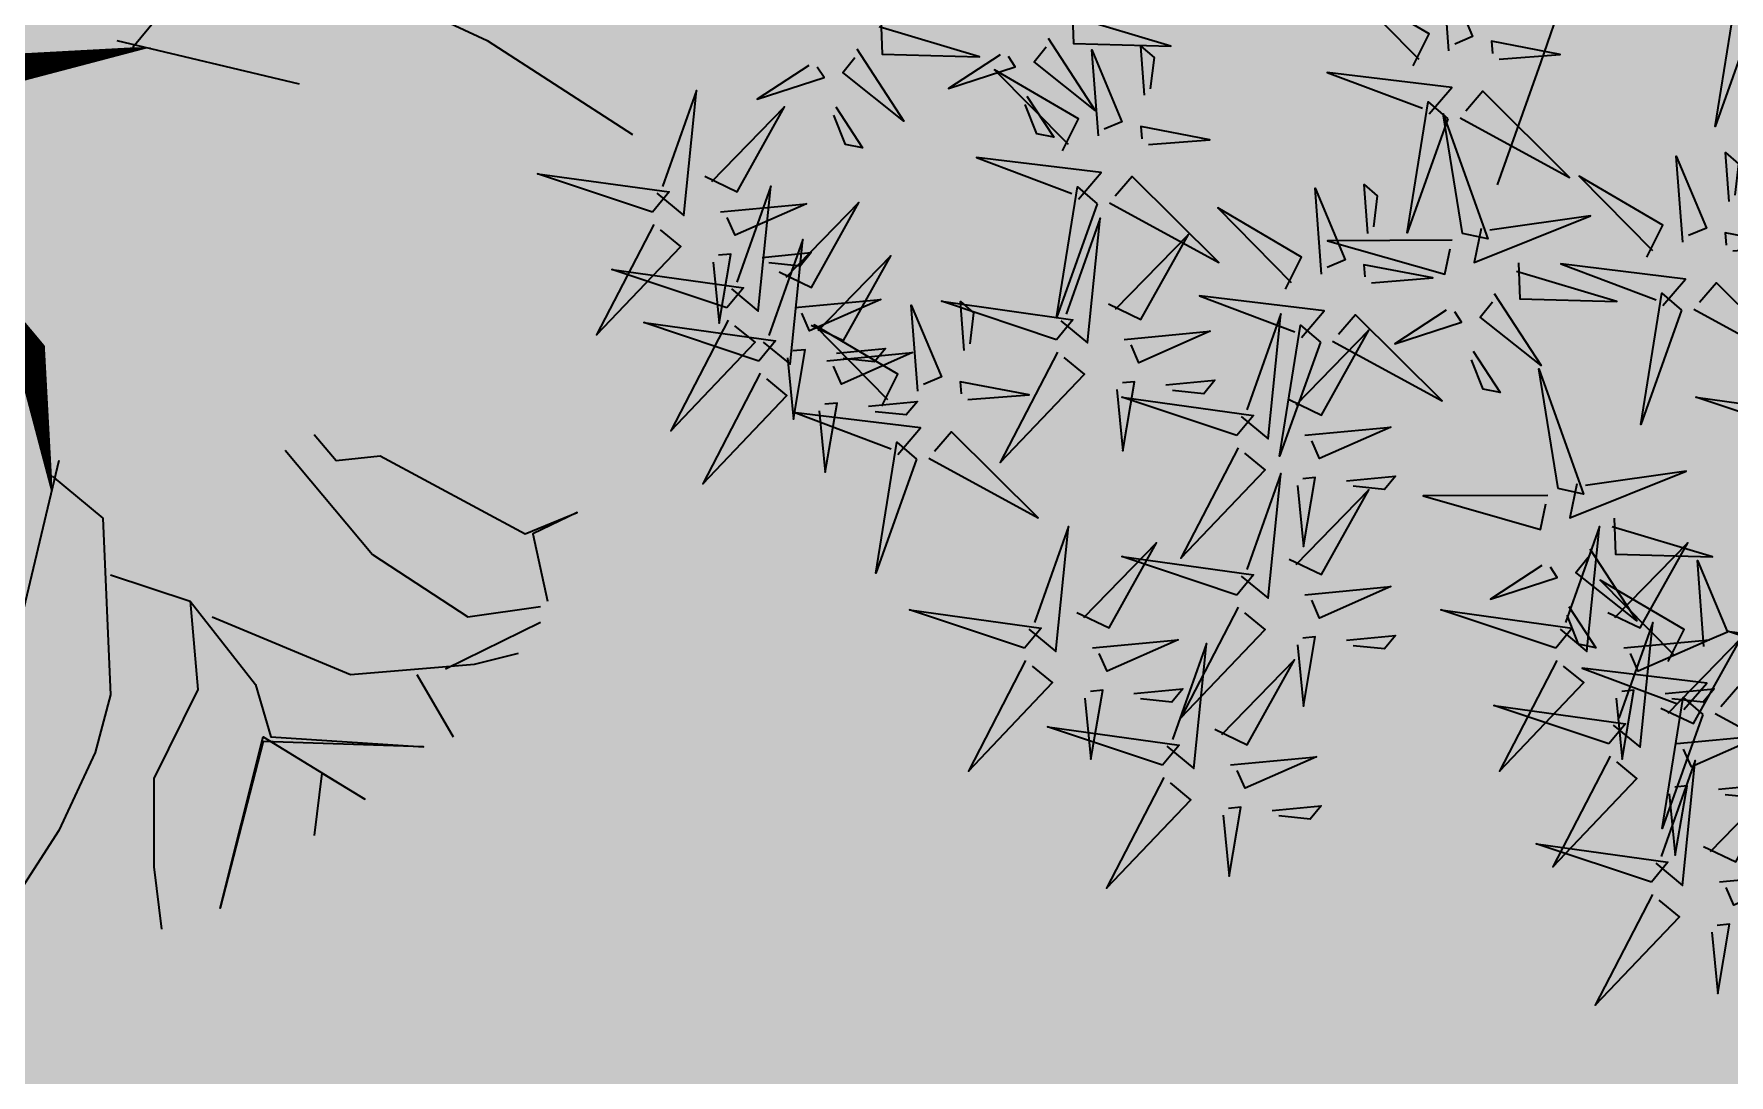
# Model space of a CAD drawing. Header units: millimetres. Extents: x -10000 to 124200, y -12045 to 23620.
# Drawn here: x 112062 to 112632, y 6948 to 7298 of the extents above; entities that cross this region are included whole.
import ezdxf

# ---------------------------------------------------------------- set-up
doc = ezdxf.new("R2010")
doc.units = ezdxf.units.MM
doc.header["$LTSCALE"] = 150
doc.layers.add('ad-Landscape', color=7, linetype='Continuous', lineweight=35, true_color=0x007f00)
doc.layers.add('ad-Landscape 2', color=7, linetype='Continuous', lineweight=35, true_color=0x264c00)
doc.layers.add('ad-Verandah', color=7, linetype='Continuous', true_color=0xa57c52)

# ---------------------------------------------------------------- blocks, each defined once
blk = doc.blocks.new('bamboo')
at = {"layer": 'ad-Landscape 2'}
for p, q in [((390, 162.3), (546.4, 218.1)), ((32.3, 39.5), (390, 162.3))]:
    blk.add_line(p, q, dxfattribs=at)
for points in [[(581.6, 1302), (532.2, 1449.6), (555.7, 1280.7), (581.6, 1302)], [(597.3, 1300.4), (739.2, 1374), (625.7, 1265.9), (604.4, 1291.8)], [(704.4, 1206.5), (655.1, 1354.1), (678.6, 1185.2), (704.4, 1206.5)], [(772.7, 1165.6), (723.3, 1313.2), (746.9, 1144.3), (772.7, 1165.6)], [(557.2, 1296.4), (585.7, 1261.9), (425.4, 1245.7), (548.6, 1289.3)], [(720.2, 1205), (862.1, 1278.5), (748.6, 1170.5), (727.3, 1196.4)], [(535.5, 1235), (555.3, 1193.4), (446.4, 1132.5), (542.6, 1226.4)], [(645.6, 1224.3), (724.2, 1216.7), (635.4, 1201.5), (637, 1217.2)], [(788.4, 1164.1), (930.3, 1237.6), (816.9, 1129.6), (795.5, 1155.5)], [(680.1, 1200.9), (708.6, 1166.4), (548.3, 1150.2), (671.5, 1193.8)], [(581.2, 1214.7), (570.7, 1104.6), (611.1, 1195.9), (588.3, 1206.1)], [(393.3, 1101.5), (436.5, 1167.6), (408.8, 1082), (395.6, 1090.6)], [(748.4, 1160), (776.8, 1125.5), (616.6, 1109.3), (739.8, 1152.9)], [(639.6, 1161.5), (633.5, 1098.6), (650.8, 1112.8), (646.7, 1152.8)], [(658.4, 1139.6), (678.2, 1098), (569.2, 1037.1), (665.5, 1130.9)], [(704, 1119.3), (693.5, 1009.2), (734, 1100.5), (711.2, 1110.6)], [(768.4, 1128.9), (847.1, 1121.3), (758.3, 1106.1), (759.8, 1121.8)], [(892.5, 987.3), (858.6, 958.2), (839.1, 1118), (885.2, 995.8)], [(726.6, 1098.6), (746.5, 1057), (637.5, 996.2), (733.8, 1090)], [(830.7, 1007.8), (789.5, 987.1), (726.4, 1094.8), (822.2, 1000.5)], [(836.7, 1088), (915.3, 1080.4), (826.6, 1065.2), (828.1, 1080.9)], [(446.2, 1067), (499.2, 1032.5), (494.6, 1054.4), (457.2, 1069.3)], [(772.3, 1078.4), (761.8, 968.3), (802.3, 1059.6), (779.4, 1069.7)], [(372, 1040), (464.6, 979.6), (402.5, 1057.8), (382.9, 1042.3)], [(762.4, 1066), (756.4, 1003.1), (773.6, 1017.3), (769.5, 1057.4)], [(830.7, 1025.1), (824.7, 962.2), (841.9, 976.4), (837.8, 1016.5)], [(332.8, 1008.9), (378.9, 1007.2), (382.3, 882.5), (343.8, 1011.2)], [(898.5, 963.1), (1045.1, 1015.5), (876.7, 988.5), (898.5, 963.1)], [(811.3, 961.7), (701, 970), (793.1, 931.4), (802.8, 954.4)], [(1141.3, 824.7), (1092, 972.3), (1115.5, 803.4), (1141.3, 824.7)], [(897.3, 947.3), (973.8, 807), (863.4, 918.2), (888.9, 940.1)], [(379.6, 856.1), (422.9, 922.2), (395.2, 836.5), (381.9, 845.1)], [(745.4, 783.8), (696, 931.4), (719.6, 762.5), (745.4, 783.8)], [(759.2, 902.3), (696.2, 907), (710.8, 890.1), (750.8, 895)], [(822.2, 897.5), (816.2, 818.8), (799.2, 907.2), (815, 906)], [(1157.1, 823.2), (1299, 896.7), (1185.5, 788.7), (1164.2, 814.6)], [(564.8, 755.5), (530.9, 726.4), (511.4, 886.2), (557.5, 764)], [(503, 776), (461.8, 755.3), (398.7, 863), (494.5, 768.7)], [(761.1, 782.3), (903, 855.8), (789.6, 747.8), (768.2, 773.7)], [(358.3, 794.5), (451, 734.2), (388.8, 812.4), (369.3, 796.8)], [(432.6, 821.6), (485.5, 787.1), (480.9, 808.9), (443.5, 823.9)], [(1117, 819.1), (1145.4, 784.6), (985.2, 768.4), (1108.4, 812)], [(570.9, 731.3), (717.4, 783.7), (549, 756.7), (570.9, 731.3)], [(1291.5, 647.4), (1242.1, 795), (1265.7, 626.1), (1291.5, 647.4)], [(319.2, 763.5), (365.2, 761.8), (368.6, 637), (330.1, 765.8)], [(721.1, 778.2), (749.5, 743.7), (589.3, 727.5), (712.5, 771.1)], [(1095.3, 757.7), (1115.1, 716.2), (1006.1, 655.3), (1102.4, 749.1)], [(1205.3, 747.1), (1283.9, 739.5), (1195.2, 724.3), (1196.7, 740)], [(483.6, 729.9), (373.4, 738.2), (465.5, 699.6), (475.2, 722.6)], [(1140.9, 737.5), (1130.4, 627.4), (1170.9, 718.7), (1148, 728.8)], [(1307.2, 645.9), (1449.1, 719.5), (1335.7, 611.4), (1314.3, 637.3)], [(569.7, 715.5), (646.1, 575.2), (535.8, 686.4), (561.2, 708.3)], [(699.3, 716.8), (719.2, 675.2), (610.2, 614.4), (706.4, 708.2)], [(745, 696.6), (734.5, 586.5), (774.9, 677.8), (752.1, 687.9)], [(809.4, 706.2), (888, 698.6), (799.3, 683.4), (800.8, 699.1)], [(868.3, 552), (818.9, 699.6), (842.4, 530.7), (868.3, 552)], [(1073.1, 552), (1023.7, 699.6), (1047.2, 530.7), (1073.1, 552)], [(431.6, 670.5), (368.6, 675.2), (383.1, 658.2), (423.1, 663.2)], [(494.6, 665.7), (488.6, 587), (471.6, 675.4), (487.3, 674.2)], [(1199.3, 684.2), (1193.3, 621.3), (1210.5, 635.5), (1206.4, 675.6)], [(803.4, 643.3), (797.4, 580.4), (814.6, 594.6), (810.5, 634.7)], [(1267.2, 641.9), (1295.6, 607.4), (1135.4, 591.1), (1258.6, 634.8)], [(884, 550.5), (1025.9, 624), (912.4, 516), (891.1, 541.8)], [(1088.8, 550.5), (1230.7, 624), (1117.2, 516), (1095.9, 541.8)], [(742.3, 469.2), (708.4, 440), (688.9, 599.9), (735, 477.6)], [(680.5, 489.6), (639.3, 469), (576.2, 576.7), (672, 482.3)], [(1245.4, 580.5), (1265.3, 538.9), (1156.3, 478), (1252.6, 571.9)], [(1355.5, 569.8), (1434.1, 562.2), (1345.4, 547), (1346.9, 562.7)], [(843.9, 546.4), (872.4, 511.9), (712.1, 495.7), (835.3, 539.3)], [(1048.7, 546.4), (1077.2, 511.9), (916.9, 495.7), (1040.1, 539.3)], [(1291.1, 560.2), (1280.6, 450.1), (1321.1, 541.4), (1298.2, 551.6)], [(1349.5, 506.9), (1343.5, 444), (1360.7, 458.2), (1356.6, 498.3)], [(748.4, 444.9), (894.9, 497.3), (726.5, 470.3), (748.4, 444.9)], [(822.2, 485), (842, 443.4), (733.1, 382.6), (829.3, 476.4)], [(1027, 485), (1046.8, 443.4), (937.9, 382.6), (1034.1, 476.4)], [(867.9, 464.7), (857.4, 354.7), (897.8, 446), (875, 456.1)], [(932.3, 474.4), (1010.9, 466.8), (922.2, 451.6), (923.7, 467.3)], [(1072.7, 464.7), (1062.1, 354.7), (1102.6, 446), (1079.8, 456.1)], [(1137.1, 474.4), (1215.7, 466.8), (1126.9, 451.6), (1128.4, 467.3)], [(455.6, 305.5), (421.7, 276.4), (402.2, 436.3), (448.3, 314)], [(661.1, 443.6), (550.9, 451.8), (643, 413.2), (652.6, 436.3)], [(617.5, 275.9), (618.2, 435.7), (661.3, 285.1), (628.5, 278.2)], [(747.2, 429.2), (823.6, 288.8), (713.3, 400), (738.7, 421.9)], [(393.8, 326), (352.6, 305.3), (289.5, 413), (385.3, 318.7)], [(926.3, 411.5), (920.3, 348.6), (937.5, 362.8), (933.4, 402.9)], [(1131.1, 411.5), (1125, 348.6), (1142.3, 362.8), (1138.2, 402.9)], [(609.1, 384.1), (546.1, 388.8), (560.6, 371.9), (600.6, 376.8)], [(672.1, 379.4), (666.1, 300.6), (649, 389), (664.8, 387.8)], [(707.3, 283.4), (750.5, 349.5), (722.8, 263.8), (709.6, 272.4)], [(461.7, 281.3), (608.2, 333.7), (439.8, 306.7), (461.7, 281.3)], [(945.2, 153.2), (945.8, 313), (988.9, 162.4), (956.1, 155.5)], [(374.4, 279.9), (264.1, 288.2), (356.3, 249.6), (365.9, 272.6)], [(608.9, 262.7), (455.2, 287.4), (615.8, 229.9), (608.9, 262.7)], [(1141.3, 142.9), (1092, 290.5), (1115.5, 121.6), (1141.3, 142.9)], [(460.4, 265.6), (536.9, 125.2), (426.5, 236.4), (452, 258.3)], [(602.5, 238.5), (646.3, 247.7), (586.3, 98.2), (604.8, 227.6)], [(686, 221.8), (778.6, 161.5), (716.5, 239.7), (696.9, 224.1)], [(760.2, 248.9), (813.2, 214.4), (808.6, 236.2), (771.2, 251.2)], [(385.4, 215.7), (379.4, 137), (362.3, 225.4), (378.1, 224.2)], [(1035, 160.6), (1078.2, 226.8), (1050.5, 141.1), (1037.3, 149.7)], [(1264.2, 74.7), (1214.8, 222.3), (1238.4, 53.4), (1264.2, 74.7)], [(1157.1, 141.4), (1299, 214.9), (1185.5, 106.9), (1164.2, 132.8)], [(646.8, 190.8), (692.9, 189.1), (696.3, 64.3), (657.8, 193.1)], [(936.5, 139.9), (782.9, 164.7), (943.4, 107.2), (936.5, 139.9)], [(1441.7, 20.2), (1392.3, 167.8), (1415.9, -1.1), (1441.7, 20.2)], [(701.3, 5.5), (667.4, -23.6), (647.9, 136.3), (694, 14)], [(1117, 137.3), (1145.4, 102.8), (985.2, 86.6), (1108.4, 130.2)], [(1279.9, 73.2), (1421.8, 146.8), (1308.4, 38.7), (1287, 64.6)], [(639.5, 26), (598.3, 5.3), (535.3, 113), (631, 18.7)], [(930.2, 115.8), (973.9, 125), (914, -24.5), (932.5, 104.9)], [(1013.6, 99.1), (1106.3, 38.8), (1044.2, 116.9), (1024.6, 101.4)], [(1087.9, 126.1), (1140.9, 91.6), (1136.3, 113.5), (1098.9, 128.4)], [(1220.1, -21.7), (1186.2, -50.9), (1166.7, 109), (1212.8, -13.3)], [(1457.4, 18.7), (1599.3, 92.2), (1485.9, -15.8), (1464.5, 10)], [(974.5, 68.1), (1020.5, 66.3), (1023.9, -58.4), (985.4, 70.4)], [(1095.3, 76), (1115.1, 34.4), (1006.1, -26.5), (1102.4, 67.3)], [(1158.3, -1.3), (1117.1, -21.9), (1054.1, 85.8), (1149.8, -8.5)], [(1239.9, 69.2), (1268.3, 34.7), (1108.1, 18.4), (1231.3, 62.1)], [(1205.3, 65.3), (1283.9, 57.7), (1195.2, 42.5), (1196.7, 58.2)], [(1140.9, 55.7), (1130.4, -54.4), (1170.9, 36.9), (1148, 47)], [(707.4, -18.7), (854, 33.7), (685.6, 6.7), (707.4, -18.7)], [(1218.1, 7.8), (1238, -33.8), (1129, -94.7), (1225.2, -0.8)], [(1199.3, 2.4), (1193.3, -60.5), (1210.5, -46.3), (1206.4, -6.2)], [(1226.2, -46), (1372.8, 6.4), (1204.4, -20.6), (1226.2, -46)], [(1417.4, 14.6), (1445.8, -19.9), (1285.6, -36.1), (1408.7, 7.5)], [(620.2, -20.1), (509.9, -11.8), (602, -50.4), (611.7, -27.3)], [(1263.8, -12.5), (1253.3, -122.6), (1293.7, -31.3), (1270.9, -21.1)], [(1328.2, -2.9), (1406.8, -10.5), (1318.1, -25.7), (1319.6, -10)], [(706.2, -34.4), (782.6, -174.8), (672.3, -63.6), (697.7, -41.7)], [(868.3, -184.3), (818.9, -36.7), (842.4, -205.6), (868.3, -184.3)], [(1139, -47.3), (1028.7, -39.1), (1120.8, -77.6), (1130.5, -54.6)], [(325.1, -114.1), (471.7, -61.8), (303.3, -88.7), (325.1, -114.1)], [(1225, -61.7), (1301.4, -202.1), (1191.1, -90.8), (1216.5, -69)], [(1395.6, -46.8), (1415.5, -88.4), (1306.5, -149.2), (1402.7, -55.4)], [(1505.7, -57.4), (1584.3, -65), (1495.6, -80.2), (1497.1, -64.5)], [(568.1, -79.5), (505.1, -74.8), (519.6, -91.7), (559.6, -86.8)], [(631.1, -84.2), (625.1, -163), (608.1, -74.6), (623.8, -75.8)], [(1168.6, -225.3), (1119.3, -77.6), (1142.8, -246.6), (1168.6, -225.3)], [(1322.2, -65.8), (1316.2, -128.7), (1333.4, -114.5), (1329.3, -74.4)], [(1441.3, -67.1), (1430.8, -177.1), (1471.2, -85.8), (1448.4, -75.7)]]:
    blk.add_lwpolyline(points, dxfattribs=at)
blk = doc.blocks.new('A$C06C421F0')
at = {"layer": 'ad-Landscape'}
for points in [[(359.91, 366.46, 35.98, 14.39, 0), (421.22, 431.54, 14.39, 0.72, 0), (487.37, 441.94, 0, 0, 0), (448, 441.94, 0, 0, 0), (472.53, 524.19, 0, 0, 0), (467.69, 541.37, 0, 0, 0), (379.6, 599.67, 0, 0, 0), (404.12, 579.33, 0, 0, 0), (359.91, 575.71, 0, 0, 0), (404.12, 579.33, 0, 0, 0), (467.69, 541.37, 0, 0, 0), (433.48, 648.03, 0, 0, 0), (482.53, 692.32, 0, 0, 0), (430.9, 648.03, 0, 0, 0), (418.64, 692.32, 0, 0, 0), (426.06, 713.11, 0, 0, 0), (413.8, 692.32, 0, 0, 0), (372.17, 716.27, 0, 0, 0), (413.8, 692.32, 0, 0, 0), (323.13, 719.89, 0, 0, 0)], [(353.42, 359.91, 35.98, 14.39, 0), (288.34, 421.22, 14.39, 0.72, 0), (277.95, 487.37, 0, 0, 0), (277.95, 448, 0, 0, 0), (195.69, 472.53, 0, 0, 0), (178.52, 467.69, 0, 0, 0), (120.22, 379.6, 0, 0, 0), (140.56, 404.12, 0, 0, 0), (144.17, 359.91, 0, 0, 0), (140.56, 404.12, 0, 0, 0), (178.52, 467.69, 0, 0, 0), (71.86, 433.48, 0, 0, 0), (27.57, 482.53, 0, 0, 0), (71.86, 430.9, 0, 0, 0), (27.57, 418.64, 0, 0, 0), (6.78, 426.06, 0, 0, 0), (27.57, 413.8, 0, 0, 0), (3.62, 372.17, 0, 0, 0), (27.57, 413.8, 0, 0, 0), (0, 323.13, 0, 0, 0)], [(366.46, 359.97, 35.98, 14.39, 0), (431.54, 298.66, 14.39, 0.72, 0), (441.94, 232.52, 0, 0, 0), (441.94, 271.88, 0, 0, 0), (524.19, 247.36, 0, 0, 0), (541.37, 252.2, 0, 0, 0), (599.67, 340.29, 0, 0, 0), (579.33, 315.77, 0, 0, 0), (575.71, 359.97, 0, 0, 0), (579.33, 315.77, 0, 0, 0), (541.37, 252.2, 0, 0, 0), (648.03, 286.4, 0, 0, 0), (692.32, 237.36, 0, 0, 0), (648.03, 288.98, 0, 0, 0), (692.32, 301.25, 0, 0, 0), (713.11, 293.82, 0, 0, 0), (692.32, 306.09, 0, 0, 0), (716.27, 347.71, 0, 0, 0), (692.32, 306.09, 0, 0, 0), (719.89, 396.76, 0, 0, 0)], [(359.97, 353.42, 35.98, 14.39, 0), (298.66, 288.34, 14.39, 0.72, 0), (232.52, 277.95, 0, 0, 0), (271.88, 277.95, 0, 0, 0), (247.36, 195.69, 0, 0, 0), (252.2, 178.52, 0, 0, 0), (340.29, 120.22, 0, 0, 0), (315.77, 140.56, 0, 0, 0), (359.97, 144.17, 0, 0, 0), (315.77, 140.56, 0, 0, 0), (252.2, 178.52, 0, 0, 0), (286.4, 71.86, 0, 0, 0), (237.36, 27.57, 0, 0, 0), (288.98, 71.86, 0, 0, 0), (301.25, 27.57, 0, 0, 0), (293.82, 6.78, 0, 0, 0), (306.09, 27.57, 0, 0, 0), (347.71, 3.62, 0, 0, 0), (306.09, 27.57, 0, 0, 0), (396.76, 0, 0, 0, 0)]]:
    blk.add_lwpolyline(points, format="xyseb", dxfattribs=at)
for points in [[(277.95, 479.95), (253.99, 499.63), (250.38, 582.88), (257.61, 609.99), (274.78, 646.77), (295.12, 678.39), (319.07, 715.18)], [(250.38, 526.41), (212.87, 538.67), (209.25, 580.3), (230.04, 622.25), (230.04, 663.87), (226.43, 693.24)], [(460.26, 565.32), (472.53, 575.71), (470.27, 596.5), (507.05, 664.75), (497.05, 689.15), (507.05, 668.36), (538.67, 675.14)], [(212.87, 538.67), (182.13, 578.04), (174.9, 602.56), (103.04, 607.4), (178.52, 604.82), (198.86, 683.23), (178.52, 602.56), (130.61, 631.93), (150.95, 619.67), (154.57, 649.03)], [(467.69, 551.76), (516.73, 592.89), (546.1, 637.63), (541.26, 671.98)], [(570.62, 627.24), (548.68, 671.98)], [(546.1, 517.41), (573.2, 582.49), (568.36, 640.79), (563.2, 661.58)], [(573.2, 613.68), (602.56, 630.85)], [(538.67, 507.02), (578.04, 537.75), (602.56, 544.98), (607.4, 616.84), (604.82, 541.37), (683.23, 521.03), (602.56, 541.37), (631.93, 589.27), (619.67, 568.94), (649.03, 565.32)], [(106.21, 573.2), (89.03, 602.56)], [(92.65, 570.62), (47.91, 548.68)], [(202.47, 546.1), (137.39, 573.2), (79.09, 568.36), (58.3, 563.2)], [(274.78, 472.53), (295.12, 558.36)], [(168.12, 467.69), (127, 516.73), (82.25, 546.1), (47.91, 541.26)], [(154.57, 460.26), (144.17, 472.53), (123.38, 470.27), (55.14, 507.05), (30.73, 497.05), (51.52, 507.05), (44.74, 538.67)], [(526.41, 469.51), (538.67, 507.02), (580.3, 510.63), (622.25, 489.84), (663.87, 489.84), (693.24, 493.46)], [(479.95, 441.94), (499.63, 465.89), (582.88, 469.51), (609.99, 462.28), (646.77, 445.1), (678.39, 424.76), (715.18, 400.81)], [(472.53, 445.1), (558.36, 424.76)], [(239.94, 277.95), (220.25, 253.99), (137, 250.38), (109.9, 257.61), (73.11, 274.78), (41.49, 295.12), (4.71, 319.07)], [(247.36, 274.78), (161.53, 295.12)], [(565.32, 259.62), (575.71, 247.36), (596.5, 249.62), (664.75, 212.83), (689.15, 222.84), (668.36, 212.83), (675.14, 181.21)], [(193.47, 250.38), (181.21, 212.87), (139.59, 209.25), (97.64, 230.04), (56.01, 230.04), (26.65, 226.43)], [(551.76, 252.2), (592.89, 203.15), (637.63, 173.79), (671.98, 178.63)], [(441.94, 239.94), (465.89, 220.25), (469.51, 137), (462.28, 109.9), (445.1, 73.12), (424.76, 41.49), (400.81, 4.71)], [(445.1, 247.36), (424.76, 161.53)], [(181.21, 212.87), (141.84, 182.13), (117.32, 174.9), (112.48, 103.04), (115.06, 178.52), (36.65, 198.86), (117.32, 178.52), (87.96, 130.61), (100.22, 150.95), (70.86, 154.57)], [(173.79, 202.47), (146.68, 137.39), (151.52, 79.09), (156.69, 58.3)], [(469.51, 193.47), (507.02, 181.21), (510.63, 139.59), (489.84, 97.64), (489.84, 56.01), (493.46, 26.65)], [(507.02, 181.21), (537.75, 141.84), (544.98, 117.32), (616.84, 112.48), (541.37, 115.06), (521.03, 36.65), (541.37, 117.32), (589.27, 87.96), (568.93, 100.22), (565.32, 70.86)], [(252.2, 168.12), (203.15, 127), (173.79, 82.25), (178.63, 47.91)], [(517.41, 173.79), (582.49, 146.68), (640.79, 151.52), (661.58, 156.69)], [(627.24, 149.27), (671.98, 171.21)], [(259.62, 154.57), (247.36, 144.17), (249.62, 123.38), (212.83, 55.14), (222.84, 30.73), (212.83, 51.52), (181.21, 44.74)], [(613.68, 146.68), (630.85, 117.32)], [(146.68, 106.21), (117.32, 89.03)], [(149.27, 92.65), (171.21, 47.91)]]:
    blk.add_lwpolyline(points, dxfattribs=at)
blk = doc.blocks.new('zw$FE9C')
at = {"transparency": 33554559}
h = blk.add_hatch(color=256, dxfattribs=at)
h.dxf.hatch_style = 1
h.set_gradient(color1=(153, 204, 0), color2=(63, 127, 0), tint=1, name='INVSPHERICAL')
h.paths.add_polyline_path([(8460, 4510), (12805, 4510), (12805, 7945), (8460, 7945)])
h = blk.add_hatch(dxfattribs=at)
h.set_pattern_fill('GRASS', color=74)
h.set_pattern_definition([(90, (-1087975.541, 674585.024), (-17.96051224, 17.96051224), [4.7625, -31.1585245]), (45, (-1087975.54, 674585.024), (-17.96051224, 17.96051224), [4.7625, -20.6375]), (135, (-1087975.54, 674585.024), (-17.96051224, -17.96051224), [4.7625, -20.6375])])
h.paths.add_polyline_path([(8460, 4510), (12805, 4510), (12805, 7945), (8460, 7945)])
at = {"layer": 'ad-Landscape', "linetype": 'Continuous', "xscale": -0.2620739326953546, "yscale": 0.2620739326953546, "zscale": 0.2620739326953535, "rotation": 89.99999999999994}
blk.add_blockref('bamboo', (11960.88, 7390.77), dxfattribs=at)
at = {"layer": 'ad-Landscape', "xscale": 0.7144563243118911, "yscale": 0.7144563243118911, "zscale": 0.7144563243118911, "rotation": 270}
blk.add_blockref('A$C06C421F0', (11101.91, 7492.4), dxfattribs=at)
blk = doc.blocks.new('1215_East Villa')
at = {"layer": 'ad-Verandah'}
blk.add_blockref('zw$FE9C', (0, 0), dxfattribs=at)

msp = doc.modelspace()

# ---------------------------------------------------------------- block references
msp.add_blockref('1215_East Villa', (100650, 0))

doc.saveas('drawing.dxf')
